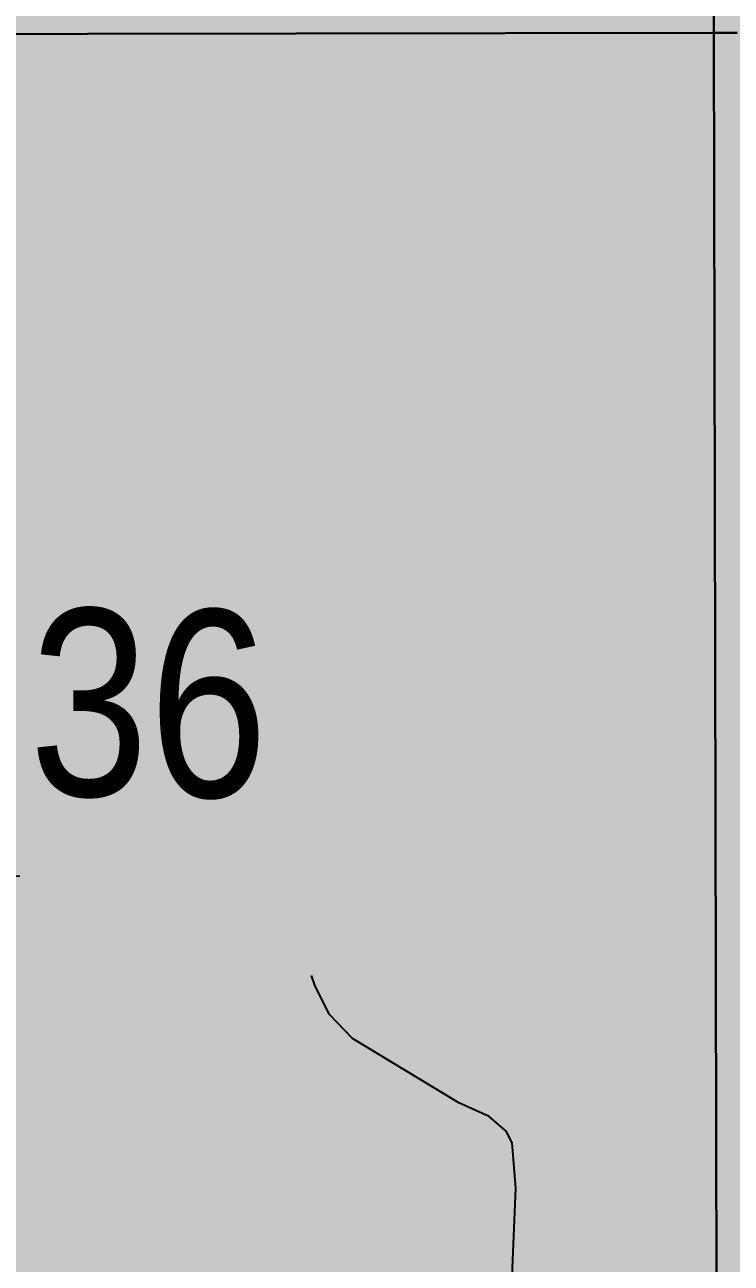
# Model space of a CAD drawing. Extents: x 560272 to 568164, y 6204780 to 6214217.
# Drawn here: x 566181.6 to 566211.8, y 6209968.3 to 6210021.1 of the extents above; entities that cross this region are included whole.
import ezdxf

# ---------------------------------------------------------------- set-up
doc = ezdxf.new("R2010")
doc.units = 0
doc.header["$LTSCALE"] = 5
doc.linetypes.add('DASHED2', pattern=[9.525, 6.35, -3.175])
for name, color, linetype in [('Quarters', 8, 'Continuous'), ('RoadSeg', 57, 'DASHED2'), ('Townships', 57, 'Continuous')]:
    doc.layers.add(name, color=color, linetype=linetype)
doc.layers.add('ROUTE-MAP-BACKGROUND-H', color=7, linetype='Continuous', true_color=0xf0ebff)
doc.styles.add('120', font='ARIALN.TTF', dxfattribs={"height": 13})

msp = doc.modelspace()

# ---------------------------------------------------------------- hatches: boundary and pattern name
at = {"layer": 'ROUTE-MAP-BACKGROUND-H'}
h = msp.add_hatch(color=256, dxfattribs=at)
h.dxf.hatch_style = 1
h.paths.add_polyline_path([(565237.99, 6210345.866), (566535.85, 6210345.729), (566539.103, 6209697.377), (565234.412, 6209697.744)])

# ---------------------------------------------------------------- linework, layer by layer
at = {"layer": 'Quarters', "flags": 128}
msp.add_lwpolyline([(566171.058, 6209967.18), (566158.034, 6209967.161), (566158.009, 6209980.541), (566157.984, 6209993.922), (566157.959, 6210007.302), (566157.934, 6210020.683), (566170.953, 6210020.703), (566184.307, 6210020.723), (566197.66, 6210020.744), (566211.013, 6210020.764), (566211.043, 6210007.383), (566211.074, 6209994.001), (566211.104, 6209980.62), (566211.134, 6209967.239), (566197.776, 6209967.22), (566184.417, 6209967.2)], close=True, dxfattribs=at)
at = {"layer": 'RoadSeg', "flags": 128}
msp.add_lwpolyline([(566202.206, 6209953.186), (566202.157, 6209961.306), (566202.578, 6209971.514), (566202.415, 6209973.447), (566202.158, 6209973.951), (566201.437, 6209974.564), (566200.15, 6209975.153), (566195.609, 6209977.899), (566194.63, 6209978.915), (566194.02, 6209980.125), (566193.325, 6209982.167), (566192.58, 6209983.246), (566187.512, 6209986.301), (566186.784, 6209986.514), (566186.316, 6209986.39), (566185.092, 6209984.981), (566184.653, 6209984.624), (566184.051, 6209984.469), (566183.418, 6209984.414), (566181.727, 6209984.777), (566179.434, 6209984.953), (566176.888, 6209985.799), (566174.7, 6209986.239), (566173.781, 6209986.921), (566173.065, 6209987.8), (566172.777, 6209988.404), (566172.607, 6209990.038)], dxfattribs=at)
at = {"layer": 'Townships', "flags": 128}
for points in [[(566212.017, 6210020.767), (566211.013, 6210020.764), (566211.011, 6210021.767), (566210.951, 6210048.194), (566210.89, 6210074.956), (566210.83, 6210101.717), (566210.769, 6210128.479), (566210.766, 6210129.483), (566210.706, 6210155.91), (566210.645, 6210182.671), (566210.584, 6210209.433), (566210.523, 6210236.195), (566210.52, 6210237.198), (566210.46, 6210263.626), (566210.398, 6210290.387), (566210.337, 6210317.149), (566210.278, 6210342.717), (566211.281, 6210342.72), (566237.59, 6210342.811)], [(566211.011, 6210021.767), (566211.013, 6210020.764), (566184.307, 6210020.723), (566157.934, 6210020.683), (566156.931, 6210020.681), (566130.223, 6210020.65), (566103.85, 6210020.619), (566102.846, 6210020.618), (566076.138, 6210020.587), (566049.765, 6210020.557), (566048.762, 6210020.556), (566022.058, 6210020.525), (565995.69, 6210020.495), (565994.686, 6210020.494), (565967.985, 6210020.465), (565941.618, 6210020.437), (565940.615, 6210020.436)], [(566102.846, 6210020.618), (566103.85, 6210020.619), (566130.223, 6210020.65), (566156.931, 6210020.681), (566157.934, 6210020.683), (566184.307, 6210020.723), (566211.013, 6210020.764), (566211.074, 6209994.001), (566211.134, 6209967.239), (566211.194, 6209940.477), (566211.254, 6209914.05), (566211.256, 6209913.046), (566211.316, 6209886.284), (566211.376, 6209859.522), (566211.436, 6209832.76), (566211.495, 6209806.332), (566211.498, 6209805.328)], [(566212.413, 6209697.617), (566211.744, 6209697.615), (566211.742, 6209698.284), (566211.68, 6209725.044), (566211.617, 6209751.804), (566211.557, 6209778.566), (566211.498, 6209805.328), (566211.495, 6209806.332), (566211.436, 6209832.76), (566211.376, 6209859.522), (566211.316, 6209886.284), (566211.256, 6209913.046), (566211.254, 6209914.05), (566211.194, 6209940.477), (566211.134, 6209967.239), (566211.074, 6209994.001), (566211.013, 6210020.764), (566212.017, 6210020.767)]]:
    msp.add_lwpolyline(points, dxfattribs=at)

# ---------------------------------------------------------------- texts
at = {"layer": 'RoadSeg', "style": '120'}
msp.add_text('36', height=7.9769, rotation=359.4504, dxfattribs=at).set_placement((566181.811, 6209988.256))

doc.saveas('drawing.dxf')
